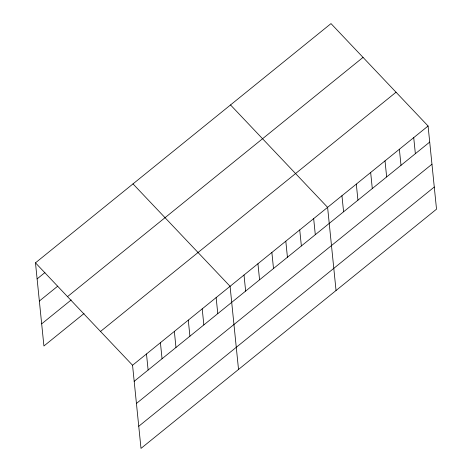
<?xml version="1.0" encoding="UTF-8"?>
<svg xmlns="http://www.w3.org/2000/svg" width="472" height="472" viewBox="0 0 472 472"><rect width="100%" height="100%" fill="white"/><g stroke="black" fill="none" stroke-linecap="round" stroke-linejoin="round"><path stroke-width="0.71" d="M35.477 262.839L331.002 23.6L428.08 126.012L436.523 209.161L140.998 448.4L132.555 365.251L35.477 262.839L43.92 345.988L84.045 313.508M37.105 278.905L44.911 272.586M39.353 301.042L57.743 286.156M67.514 296.634L363.039 57.395M41.672 323.851L71.207 299.938M100.518 331.45L396.043 92.217M132.555 365.251L428.08 126.012M134.184 381.311L429.709 142.072M136.438 403.454L431.963 164.215M138.75 426.263L434.275 187.024M230.519 104.943L327.603 207.35L336.046 290.504M132.998 183.891L230.076 286.297L238.525 369.452M413.726 137.629L415.354 153.695M399.371 149.252L401.005 165.312M385.016 160.869L386.651 176.935M370.662 172.492L372.296 188.552M356.307 184.109L357.941 200.175M341.952 195.732L343.587 211.792M313.668 218.63L315.302 234.69M299.738 229.905L301.366 245.971M285.808 241.186L287.436 257.252M271.872 252.467L273.506 268.527M257.942 263.742L259.57 279.808M244.012 275.023L245.641 291.082M216.147 297.578L217.775 313.644M202.211 308.859L203.845 324.919M188.281 320.134L189.915 336.2M174.351 331.415L175.979 347.475M160.415 342.69L162.049 358.755M146.485 353.971L148.119 370.036"/></g></svg>
